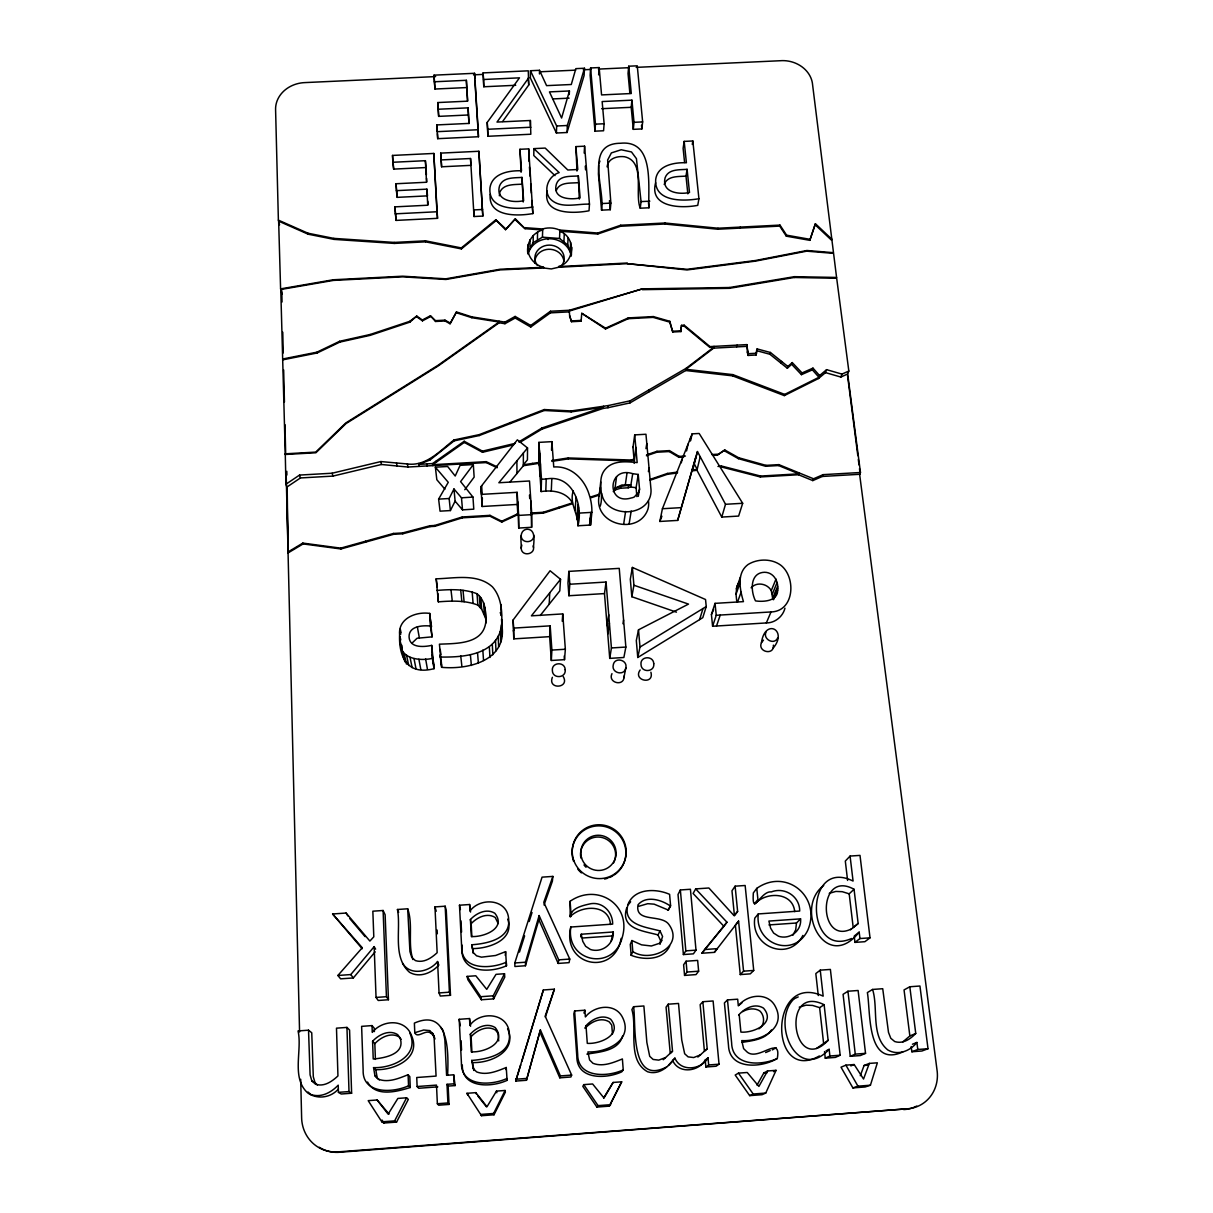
<?xml version="1.0" encoding="UTF-8"?>
<svg xmlns="http://www.w3.org/2000/svg" width="1213" height="1213" viewBox="0 0 1213 1213"><rect width="100%" height="100%" fill="white"/><g stroke="black" fill="none" stroke-linecap="round" stroke-linejoin="round"><path stroke-width="1.5" d="M523.228 201.995L521.969 177.401C514.085 178.023 503.198 176.946 499.574 185.832C495.147 200.767 513.281 203.041 523.637 200.721L521.969 177.401M509.885 482.092L523.349 465.731L523.379 453.01M777.654 589.958C778.791 581.588 773.697 572.202 764.417 572.278C749.71 572.809 750.559 591.186 755.502 600.89C763.417 602.118 778.079 601.193 777.654 589.958L773.56 599.707M527.776 253.229C526.351 243.04 532.462 232.684 542.59 229.985L525.062 228.696L515.358 218.825L505.503 229.682L495.799 219.811L461.334 247.922L425.46 240.841L394.195 242.418L333.833 238.385L307.981 233.214L278.384 220.144L275.594 109.943A29.809 25.685 -5.5 0 1 305.054 82.59L435.634 76.586M502.622 121.512L528.747 84.986L528.277 70.824L483.108 72.901L483.79 86.76L515.722 85.289M521.105 172.246L519.952 149.29L528.686 148.881L529.035 161.374M528.186 244.556L528.14 251.698L533.159 242.676L542.438 237.202L559.542 238.461L567.729 244.965L571.414 254.548M480.97 486.656L481.425 494.373L517.132 492.326L517.208 504.456L482.107 506.488L480.97 486.656L517.36 439.834L527.534 447.976L527.428 459.848L523.349 464.806L539.179 462.396L538.875 442.381L551.885 441.653L553.75 466.99C571.035 465.625 584.56 479.135 589.184 494.692A58.467 54.828 1.3 0 1 591.883 512.356L590.579 525.032L577.934 525.775C578.328 513.508 568.942 503.137 573.324 490.734M530.445 70.733L530.384 78.026L556.418 133.021L567.032 132.505L584.09 75.555L584.499 68.246L575.841 68.641L571.293 84.501L546.578 85.638L539.512 70.309L530.445 70.733L556.661 126L556.418 133.021M530.339 125.788L530.384 120.496L497.012 122.073L528.792 77.723M529.975 246.876L530.051 239.719M530.384 120.496L530.824 134.234L487.884 136.281L487.217 122.422L519.467 77.844L483.532 79.497L483.108 72.901M833.134 253.335L806.706 251.167L755.305 261.159L687.013 269.953L627.212 263.676L558.632 267.239L551.293 268.937L543.591 267.967L500.12 269.893L445.899 279.475L402.792 276.852L333.423 280.415L280.764 289.513L285.282 454.481L315.896 452.767L346.008 423.595L438.09 366.023L499.134 322.779L504.957 323.704L515.176 318.033L530.718 327.04L530.733 325.463L550.444 311.256L569.382 310.255L642.45 288.846L729.574 287.511L794.439 276.67L836.576 277.443L812.604 84.865A28.445 24.412 10.5 0 0 780.05 60.741L636.219 67.367M490.204 194.368C487.884 217.233 517.966 216.232 532.856 213.579L528.686 148.881M547.124 191.123C542.317 214.898 574.356 213.655 589.018 210.774L589.473 204.163L584.59 146.182L575.887 146.606L577.782 169.517L567.805 170.002L545.198 148.077L533.872 148.623L533.796 155.537L554.963 175.612M533.159 242.676L533.235 235.489M517.769 501.773L518.724 528.049L531.628 527.291L530.885 501.014M531.628 527.291L531.81 514.646L529.505 480.985L498.861 482.744L527.534 447.976M532.477 464.336L532.492 463.411M539.451 73.963L539.512 70.309M773.378 645.134C774.44 655.869 757.17 652.003 761.461 642.632C765.039 617.538 788.602 630.351 772.893 648.409M537.435 239.355L537.556 232.153M525.441 965.745L525.502 962.212L539.118 915.572L558.723 959.862L558.162 963.425L569.064 962.652L569.776 959.074L543.788 902.336L552.87 876.408L542.059 877.151L514.797 962.97L514.903 966.503L525.441 965.745L538.86 919.772L539.118 915.572M533.477 547.457C533.735 541.68 536.298 529.308 527.018 529.171C518.057 530.399 521.802 542.423 521.181 548.185C521.514 557.313 536.343 554.447 533.159 545.865M542.438 237.202L542.727 228.923A22.077 19.696 2.7 0 1 559.527 230.03L597.797 233.032L620.692 225.239L664.921 223.01L717.99 228.226L779.974 225.087L786.6 235.17L810.132 239.34L815.394 223.708L831.891 239.249M538.754 456.543L539.042 444.64M543.591 267.967L543.606 267.3C535.373 265.389 528.595 258.187 527.807 249.681M539.224 464.427L539.467 450.569M539.33 465.731L539.633 453.025M539.724 471.402L540.043 458.787M540.073 476.33L540.407 463.791M520.286 442.154L541.938 429.144L541.968 427.992L603.331 407.219L571.126 411.889L544.243 410.494L479.271 435.543L454.071 440.88L430.009 459.985L418.97 464.352L432.541 463.578L464.2 441.274L482.44 451.145L515.358 443.306M548.033 239.568L548.049 238.764M648.47 500.893A23.002 21.516 8.3 0 1 647.909 509.248C638.569 536.161 592.611 524.835 599.237 495.086L590.807 497.815L590.898 496.921L599.328 494.207L600.45 487.656M530.718 513.008L543.333 512.28L572.43 502.879C566.365 491.765 552.567 489.779 541.15 491.568L541.498 479.256L538.875 442.381M544.243 410.494L544.258 409.554L571.187 410.949L608.183 405.582L630.229 400.79L686.133 368.312L713.835 347.161L709.802 347.373L684.026 325.994L681.357 326.13L681.509 325.342L684.177 325.19L709.984 346.6L746.859 344.613L748.103 355.439L756.078 355L757.109 348.919L770.407 352.483L787.889 366.493L787.328 368.236L769.891 354.257L756.624 350.678L757.109 348.919M530.703 513.872L543.303 513.144L543.333 512.28M530.718 327.04L550.399 312.863L550.444 311.256M545.789 491.326L546.214 478.999C572.263 473.965 583.498 505.033 577.934 525.775M559.542 238.461L559.86 230.243M558.632 267.239L558.662 266.587C575.159 261.963 575.826 237.096 559.83 231.243L597.721 234.033L620.586 226.255L664.769 224.026L717.793 229.227L779.716 226.103L786.327 236.171L809.829 240.341L815.394 223.708M551.536 450.175L551.885 441.653M551.278 491.204L551.809 478.877M567.032 132.505L567.335 125.485L584.499 68.246M611.974 673.64C607.379 683.162 624.847 686.998 623.952 676.157M625.847 667.772C627.758 659.675 614.415 656.597 613.217 665.118C611.291 673.23 624.68 676.323 625.847 667.772L623.876 677.855M526.442 1080.283L540.391 1029.913L560.391 1075.931L559.799 1077.826L570.898 1076.992L571.657 1075.097L545.153 1016.16L554.386 989.186L543.379 989.975L515.692 1081.086L526.442 1080.283L540.391 1029.913M569.261 94.569L569.428 90.96L549.459 91.9L561.604 118.025L569.428 90.96M563.954 241.114L564.272 233.912M549.201 604.226L549.732 592.869M567.729 244.965L568.078 237.793M549.641 636.658L550.186 625.847L513.645 628.091L513.781 638.872L549.641 636.658L551.324 660.479L564.515 659.66L565.349 649.243L562.756 613.914L531.415 615.84L560.542 579.298L550.08 570.762L513.114 619.995L513.781 638.872M570.277 249.544L570.641 242.403M575.887 146.606L576.979 171.033M571.262 256.11L571.793 247.437M569.382 310.255L569.291 311.877L550.399 312.863M558.799 508.141L558.844 507.261M571.49 321.718L569.731 316.017L571.49 321.718L581.103 321.202L581.755 313.303L605.56 328.177L628.228 317.912L653.291 316.578L669.834 321.309L672.76 332.013L680.993 331.574L680.872 328.086L680.993 331.574M551.324 660.479L551.9 650.077L550.186 625.847M579.283 199.084L578.313 175.93C570.747 176.643 559.754 174.99 556.449 183.936C551.93 198.856 570.216 200.115 580.117 197.916L578.313 175.93M533.72 535.145C534.599 543.303 521.347 544.015 521.181 535.888M584.181 153.096L584.59 146.182M628.713 66.215L631.291 93.522L601.572 94.917L599.146 67.564L590.595 67.958L590.14 75.267L594.976 131.171L603.574 130.761L604.119 123.741L602.148 101.558L631.928 100.163L634.02 122.316L633.277 129.351L641.859 128.942L642.647 121.907L637.265 65.82L628.713 66.215L628.031 73.523L629.896 93.446M521.181 548.185L521.802 545.016M560.542 579.298L559.799 590.883L540.21 615.522M551.87 461.365L568.245 458.878L568.306 457.953L631.291 460.03L634.005 459.105L632.928 446.9M571.126 411.889L571.187 410.949M485.867 621.435C483.714 644.376 456.71 643.406 439.424 644.179L441.623 667.332C469.734 669.894 508.277 659.811 501.666 624.073C502.334 611.17 501.348 597.039 492.448 586.865C477.3 573.158 454.648 578.374 436.18 578.813L438.348 601.845C451.509 600.814 465.352 600.238 477.861 605.105L481.637 609.184L485.716 618.569M502.03 634.915L501.924 620.389M581.103 321.202L581.148 320.399L571.535 320.914M581.755 313.303L605.484 328.981L628.122 318.716L653.17 317.381L669.697 322.112L672.76 332.013M594.976 131.171L595.462 124.151L590.595 67.958M598.646 74.872L599.146 67.564M562.241 621.253L562.756 613.914M604.483 593.582L609.73 658.386L623.876 657.491L625.863 647.06L619.236 568.366L568.852 571.384L567.972 583.104L568.912 595.735L604.483 593.582L606.06 582.043L569.822 584.241L568.912 595.735M575.068 510.218L576.084 497.3M597.721 234.033L597.797 233.032M640.252 208.211L641.055 201.601L636.431 158.66L631.473 151.943L621.177 149.76L611.367 152.914L607.652 160.04L610.867 203.102L610.275 209.713L601.542 210.152C605.393 190.092 583.665 143.377 620.586 143.255C655.217 139.707 647.666 187.439 648.97 207.787L640.252 208.211C634.323 193.731 645.998 161.617 624.543 156.75C617.356 155.825 608.001 158.403 607.091 166.863M576.857 517.36L577.888 504.563M612.489 1034.037L611.731 1025.121L609.29 1021.907C601.026 1016.737 590.852 1021.831 585.045 1028.366L586.015 1025.743C591.914 1019.102 602.239 1013.932 610.624 1019.193C623.27 1034.446 600.071 1044.332 587.289 1043.347L586.015 1025.743M577.267 519.103L578.252 505.988M577.388 520.043L578.434 507.277M577.797 523.425L578.859 510.718M432.071 636.855L429.736 613.414C416.135 611.382 398.137 618.387 399.593 634.611C398.652 658.098 408.22 675.489 434.027 668.681L431.707 645.392C423.974 647.014 409.736 648.349 409.069 637.037C408.675 625.969 422.473 625.286 430.357 626.014L432.071 636.855L417.075 638.25L412.102 643.042M605.484 328.981L605.56 328.177M552.87 876.408L552.4 881.154L544.046 905.019M498.71 1040.921L497.997 1033.4L495.601 1030.155C487.262 1024.924 477.043 1030.171 471.114 1036.66L471.933 1052.338M633.277 129.351L631.2 107.305L631.928 100.163M589.548 525.093L590.837 512.417M620.586 226.255L620.692 225.239M541.938 429.144L603.21 408.402L603.437 406.279M543.379 989.975L521.833 1061.345M603.21 408.402L607.956 407.704L608.183 405.582M800.565 918.863C801.899 930.841 789.784 939.969 778.519 936.239L773.621 933.055L770.619 928.157L768.906 921.076L800.565 918.863L796.471 923.002L795.713 929.78L792.908 935.268M599.222 495.874L600.693 481.94M627.212 263.676L687.119 269.301L755.472 260.507L806.903 250.5L833.346 252.668M499.347 195.793L499.711 192.533C503.319 183.709 514.115 184.785 521.954 184.149M600.208 506.17C604.362 494.085 595.962 479.196 605.681 468.855C613.52 460.076 626.681 461.607 637.174 462.593L634.702 434.891L645.953 434.254L650.835 487.838A23.426 21.864 8.2 0 1 650.274 496.329C643.785 518.254 604.999 516.541 601.678 493.191M628.122 318.716L628.228 317.912M626.681 908.021C619.828 929.219 644.179 930.993 657.992 934.92L660.509 940.424L659.963 944.214L662.586 936.512L660.039 930.932C646.029 926.959 621.314 925.155 628.258 903.67C635.066 888.113 656.203 888.386 669.591 894.345L670.592 905.777L668.393 910.099L654.125 904.155L647.712 903.685L638.781 906.293M756.078 355L756.624 350.678M598.706 165.302L598.418 174.035L601.542 210.152M613.247 491.599L614.794 490.067L616.538 476.83M569.685 316.82L569.337 311.059L642.45 288.846M607.956 407.704L629.941 402.928L630.229 400.79M614.794 490.067L620.48 488.233L620.738 486.337L630.851 485.079L621.935 484.973L615.036 488.187L620.738 486.337M611.185 941.076L613.278 931.978L581.27 934.222L580.678 936.845M613.278 931.978C614.142 944.093 601.906 953.206 590.488 949.506L585.636 946.292L582.771 941.349L581.27 934.222M625.286 485.018L626.939 473.631M664.769 224.026L664.921 223.01M621.147 938.362C614.475 977.147 561.452 966.003 570.792 927.035L612.671 924.109C612.762 912.449 603.21 901.926 591.095 903.655C583.696 905.292 570.959 907.749 570.171 916.664C581.588 904.974 608.941 903.837 610.503 924.518M632.974 447.521L634.702 434.891M568.245 458.878L631.154 460.94L631.291 460.03M607.076 625.696L608.729 614.718M653.17 317.381L653.291 316.578M620.48 488.233L628.213 487.793L628.486 485.897M623.664 524.152L625.59 511.477M634.156 463.381L635.809 447.248M607.758 634.05L609.411 623.194M628.213 487.793L630.563 486.974L632.731 473.692L638.235 474.45L639.524 488.93L638.281 496.375M655.611 182.738C648.849 207.954 681.888 208.469 697.748 205.346L698.931 198.72L692.835 140.981L684.177 141.39L683.116 148.32L684.587 162.497M554.386 989.186L545.395 1017.146M648.743 391.996L649.091 389.843M629.153 523.728L631.185 511.037M687.832 193.837L685.997 176.097L687.089 169.32C679.356 169.972 668.515 168.804 665.133 177.705C661.282 192.564 679.128 194.762 689.5 192.503L687.089 169.32M636.886 496.617L636.097 487.717L638.235 474.45M692.274 144.438L692.835 140.981M570.792 927.035C565.546 962.425 613.672 971.37 622.178 937.649C632.109 904.746 597.099 882.488 570.11 901.274L570.171 916.664M609.73 658.386L611.428 647.954L606.06 582.043M645.953 448.643L646.802 443.533M669.697 322.112L669.834 321.309M570.762 916.634L571.505 912.388M648.409 471.614L649.031 468.051M632.382 567.441L633.929 585.242L688.499 604.104L638.508 629.82L636.309 640.54L637.765 657.491L702.782 617.66L706.239 606.561L705.541 599.51L632.382 567.441L630.32 579.223L631.821 596.72L676.445 612.156M622.951 623.74L623.588 620.101M646.408 455.77L656.809 452.252L656.976 451.327L669.409 450.614L679.144 456.391L685.436 456.043M631.821 596.72L633.929 585.242M500.696 642.162L500.302 631.427L501.666 624.073M684.026 325.994L684.177 325.19M683.662 457.058L678.946 457.316L669.227 451.539L669.409 450.614M629.941 402.928L685.694 370.526L686.133 368.312M650.123 480.242L667.195 474.359L667.377 473.449L677.642 472.039M717.793 229.227L717.99 228.226M695.731 457.331L677.673 520.407L659.827 521.454L662.419 508.732L692.138 433.86L699.173 433.466L742.674 503.289L738.626 516.071L721.765 517.072L696.959 470.25L700.204 456.725M678.946 457.316L679.144 456.391M637.765 657.491L639.994 647.06L638.508 629.82M681.297 462.805L682.085 459.211M686.558 450.948L688.059 444.155M709.802 347.373L709.984 346.6M689.939 440.895L690.697 437.484M690.606 440.728L692.138 433.86M740.036 228.105L740.248 227.104M685.694 370.526L732.576 375.848L784.295 395.605L818.517 378.501L819.579 375.575L812.983 368.115L812.376 369.844L818.957 377.288L784.69 394.407L732.895 374.635L685.936 369.298L713.608 348.146L714.002 346.372M642.344 289.664L729.377 288.33L729.574 287.511M680.736 328.875L681.509 325.342M677.673 520.407L697.46 451.554L725.51 504.29L721.765 517.072M694.473 464.261L697.172 469.34L692.775 469.947L697.46 451.554M736.625 346.918L737.064 345.129M732.576 375.848L732.895 374.635M713.441 455.36L717.217 455.148L724.798 449.978L738.672 457.741L765.979 465.367L778.867 464.64L813.544 478.786L823.096 474.647L860.472 472.494L847.66 373.998L848.827 371.042L836.576 277.443M748.103 355.439L746.859 344.613M779.716 226.103L779.974 225.087M747.102 352.74L747.572 350.982M717.217 455.148L724.798 449.978M724.555 450.902L738.399 458.666L765.676 466.277L778.549 465.549L798.882 473.843L760.627 476.057L721.401 466.004L721.144 466.914L760.324 476.952L798.533 474.753L812.816 480.591L822.338 476.451L860.214 474.268L859.486 468.688M786.327 236.171L786.6 235.17M574.628 1010.96L573.825 1013.81L576.827 1056.508C576.751 1080.01 606.166 1079.1 621.693 1071.867L623.239 1069.896L622.39 1058.949C613.278 1062.618 602.816 1067.167 592.96 1063.301L589.594 1059.95L587.896 1051.898C606.318 1052.854 633.611 1040.223 622.709 1017.768C615.582 1002.666 594.537 1005.304 585.379 1016.934L584.893 1010.217L574.628 1010.96L577.676 1054.309C577.615 1078.16 607.47 1077.22 623.239 1069.896M766.055 631.973C762.492 639.145 774.425 645.619 777.715 637.841M738.399 458.666L738.672 457.741M769.891 354.257L770.407 352.483M729.377 288.33L794.197 277.489L794.439 276.67M809.829 240.341L810.132 239.34M699.598 619.616L702.994 608.547M622.542 1036.099C618.448 1051.11 599.419 1051.974 586.895 1054.127M781.005 363.172L781.551 361.413M869.327 1063.407L863.535 1079.024L854.164 1064.544L845.901 1065.15L841.018 1067.197L852.875 1087.894L865.157 1086.969L870.418 1085.226L877.363 1062.815L869.327 1063.407L864.096 1065.469L860.29 1075.734M515.692 1081.086L520.711 1064.923M519.467 952.099L524.607 935.89M529.186 921.486L532.037 912.494M552.385 677.309C547.336 689.863 570.049 688.438 563.272 676.627M791.68 364.309L792.241 362.566L802.036 372.937L801.444 374.665L791.68 364.309L787.328 368.236M712.592 626.257L711.425 614.521L715.033 603.361L743.448 601.633C739.975 589.836 736.321 573.158 748.042 564.53C757.564 558.602 771.423 558.42 780.641 565.106C796.35 577.039 794.56 611.367 771.013 611.943L716.246 615.294L712.592 626.257L766.343 622.936C775.001 622.997 782.885 616.538 784.963 608.198M713.608 609.699L711.425 614.521M784.295 395.605L784.69 394.407M760.324 476.952L760.627 476.057M765.676 466.277L765.979 465.367M583.953 1013.067L584.893 1010.217M716.519 626.014L720.234 615.052M778.549 465.549L778.867 464.64M736.291 588.836L740.355 577.252M736.791 601.709L736.018 594.264L740.082 582.771M737.58 601.936L741.082 592.232M818.517 378.501L825.507 372.618L826.599 369.662L841.974 374.104L848.827 371.042M798.533 474.753L799.231 472.949M598.919 163.71L599.95 161.026M825.507 372.618L840.836 377.046L841.974 374.104M659.827 521.454L661.904 516.222M812.816 480.591L813.544 478.786M777.654 588.078L772.878 599.48L771.271 590.61L776.002 579.071M772.347 593.991L777.108 582.498M822.338 476.451L823.096 474.647M772.787 597.933L777.563 586.501M766.343 622.936L771.013 611.943M669.728 945.867C663.496 960.302 643.815 960.408 631.154 955.298L630.275 944.396L631.912 940.545L641.556 944.851L651.366 945.988L659.69 943.244L662.055 940.363M440.076 657.037C461.334 657.385 492.099 655.642 500.302 631.427M631.154 955.298L632.807 951.614L631.912 940.545M767.556 1070.973L758.898 1086.439L747.238 1072.489L738.474 1073.126L735.199 1075.052L749.679 1095.627L762.037 1094.702L765.737 1093.065L776.077 1070.336L767.556 1070.973L763.841 1072.929L757.018 1085.119M860.472 472.494L859.623 474.298L936.982 1069.745A36.041 33.615 61.9 0 1 906.839 1108.834L340.095 1152.229A36.587 34.601 -66.5 0 1 319.246 1147.271M613.111 1082.451L603.983 1098.008L592.611 1083.967L583.771 1084.634L582.831 1086.378L596.887 1107.075L609.335 1106.135L621.708 1081.814L613.111 1082.451L603.634 1098.038M609.335 1106.135L621.708 1081.814M466.944 1093.307L481.485 1115.717L494.025 1114.777L493.615 1113.458L505.108 1090.472L496.466 1091.109L486.989 1106.756L475.83 1092.64L466.944 1093.307L467.763 1094.945M494.025 1114.777L505.366 1092.14L505.108 1090.472M435.361 467.187L448.264 482.319L438.621 499.119L440.046 511.158L450.387 510.567L449.144 498.513L453.965 488.975L461.486 497.8L462.517 509.854L473.783 509.157L472.964 497.087L460.606 481.606L473.328 464.564L460.106 465.322L455.209 476.027L447.627 466.489L435.361 467.187L436.832 479.711L444.913 489.188M450.387 510.567L455.118 501.166L453.965 488.975M667.863 910.144L670.592 905.777M493.646 998.875L493.236 995.812L504.517 973.736L496.026 974.342L486.747 989.353L475.814 975.783L467.081 976.404L467.9 979.74L481.349 999.755L493.646 998.875L504.76 977.117L504.517 973.736M680.357 889.963L678.022 894.512L683.389 954.555L693.411 953.843L696.004 950.143L690.424 889.265L680.357 889.963L685.83 950.856L683.389 954.555M657.992 934.92L660.039 930.932M381.837 1121.828L394.65 1120.873L406.582 1097.795L408.326 1099.357L396.575 1122.086L383.975 1123.026L381.837 1121.828L368.191 1100.646L377.137 1099.979L389.055 1114.065M740.264 974.585L743.554 971.173L738.581 921.122L735.381 925.231L740.264 974.585L750.286 973.857L753.728 970.445L745.146 885.49L735.108 886.187L737.625 911.433L734.032 915.618L708.877 887.992L695.671 888.902L693.108 893.465L723.918 926.307L701.933 953.236L714.396 952.357L717.292 948.642L704.647 949.536L701.933 953.236M802.87 935.42C789.314 962.243 750.392 947.004 754.789 918.135L758.277 913.935L799.701 911.039C799.807 896.362 784.675 886.673 771.256 891.934C760.672 890.494 751.772 917.953 753.334 892.935L756.776 888.371C786.373 867.477 821.823 897.15 807.797 930.204C794.106 958.679 754.516 944.548 758.277 913.935M665.452 1057.584L658.75 1060.132L653.14 1059.449L649.713 1056.311L646.863 1042.467L643.876 1005.971L633.58 1006.714L631.897 1009.61C637.598 1028.472 626.56 1060.253 647.666 1071.792C659.084 1075.37 668.712 1066.682 674.898 1058.13C680.796 1072.186 701.084 1069.987 708.028 1057.872L708.68 1064.953L705.86 1067L705.223 1060.026L708.028 1057.872M282.765 358.987L316.927 352.179L339.61 341.293L370.101 334.5L409.782 321.309L416.772 316.062L422.351 319.989L430.388 315.774L435.558 321.475L445.05 320.975L450.068 323.765L456.467 311.953L471.751 316.851L504.926 322.112L515.161 316.426L530.733 325.463M450.068 323.765L456.467 311.953M761.461 642.632L763.477 640.146M664.193 184.437C667.529 175.597 678.31 176.734 685.997 176.097M556.221 190.653C559.496 181.768 570.413 183.39 577.934 182.678M640.176 669.955C632.337 680.675 654.611 685.345 650.896 672.214M735.108 886.187L731.985 890.782L734.441 915.679L737.625 911.433M686.058 961.227L683.616 964.775L684.557 975.419L696.004 974.6L698.643 971.204L697.642 960.408L686.058 961.227L687.028 972.038L684.557 975.419M740.279 579.784L736.807 586.531L736.018 594.264M771.423 1029.958C765.236 1039.617 752.363 1040.633 742.113 1042.392M723.918 926.307L726.951 922.198L695.671 888.902M464.761 489.703L474.147 477.118L473.328 464.564M668.257 1004.197L666.058 1007.139L670.243 1053.43L672.518 1051.186L668.257 1004.197L678.522 1003.454L681.721 1039.92L684.663 1053.733L688.105 1056.872L693.7 1057.554L700.553 1054.855M513.266 630.912L513.978 629.956M482.349 497.982L482.107 506.488M714.396 952.357L738.581 921.122M754.456 903.852L757.913 899.44L756.776 888.371M793.727 999.148C770.71 1022.074 797.032 1083.527 829.146 1049.336L829.889 1055.992L825.249 1058.161L824.522 1051.595M596.887 1107.075L598.054 1105.634L610.7 1104.679M628.289 904.701L630.639 901.82M704.647 949.536L726.951 922.198M668.424 1065.317L674.898 1058.13M337.881 975.479L350.784 974.57L374.165 946.64L376.045 997.435L378.213 1000.482L388.448 999.739L385.127 914.769L383.096 910.493L372.846 911.19L373.801 936.815L369.889 941.061L346.084 913.04L332.605 913.98L362.278 947.747L337.881 975.479L340.626 978.846L353.332 977.951L375.135 951.856M702.858 1001.711L700.159 1004.667L704.404 1051.08L707.194 1048.805L702.858 1001.711L713.108 1000.968L719.036 1064.195L716.064 1066.242L705.86 1067M854.968 942.395L859.956 938.544L859.183 932.145L854.21 936.087L854.968 942.395L864.884 941.697L870.024 937.831L860.002 855.392L850.07 856.075L845.309 861.078L847.599 880.441M505.503 229.682L515.358 218.825M727.497 999.921L724.419 1002.924L728.482 1045.363C729.362 1070.275 761.749 1067.925 777.29 1058.494C781.642 1033.885 758.337 1061.769 747.041 1051.944L743.614 1048.623L741.734 1040.602C760.051 1041.724 786.903 1028.73 775.441 1006.699C768.208 991.9 747.344 994.084 738.323 1005.85L737.671 999.194L727.497 999.921L731.636 1042.998C732.136 1066.545 761.491 1065.863 777.29 1058.494M285.07 453.829L315.714 452.1L345.857 422.912L438.014 365.295L499.104 322.021L471.796 317.7L456.528 312.802M705.223 1060.026C698.385 1071.958 678.401 1074.127 672.578 1060.268M854.058 889.281L858.152 923.533L853.209 927.596L849.191 893.829L854.058 889.281C817.198 868.902 817.941 945.336 851.177 929.052M758.929 1028.851C765.069 1025.015 764.827 1015.66 759.854 1010.975C754.638 1007.669 747.784 1008.594 742.674 1011.642M697.854 1057.054L707.194 1048.805M663.268 1059.737L672.518 1051.186M787.889 366.493L792.241 362.566M911.842 1051.747L917.786 1049.488L916.892 1042.452C910.159 1051.125 897.863 1055.841 887.825 1049.973C870.479 1035.826 878.53 1008.412 872.587 989.444L882.73 988.716L888.492 1032.369L890.782 1038.267L894.709 1041.542C902.912 1044.241 910.341 1039.132 915.754 1033.461L909.811 986.76L919.939 986.017L928.021 1048.729L921.925 1051.004L911.842 1051.747L911.19 1046.546M738.626 1015.099C744.509 1008.261 754.88 1002.757 763.462 1008.094C776.441 1022.999 753.698 1033.233 740.9 1032.096L739.187 1014.614M819.366 1055.962C768.557 1084.68 768.481 970.84 823.172 996.161L820.246 970.157L830.389 969.43L840.169 1055.219L835.393 1057.402L825.249 1058.161M902.745 1041.967L909.856 1035.963L915.754 1033.461M819.579 375.575L826.599 369.662M755.032 903.806C766.116 891.419 792.832 891.889 794.712 911.645M751.105 587.805C756.654 581.527 767.344 583.574 771.271 590.61M859.183 932.145C825.871 973.857 793.059 908.507 823.703 885.475M470.341 1034.143C476.36 1027.563 486.747 1022.256 495.207 1027.563C507.595 1043.074 484.048 1052.717 471.281 1051.823L470.341 1034.143L471.114 1036.66M282.007 294.198L280.597 288.876L278.641 221.16L308.193 234.215L334.03 239.386L394.331 243.419L425.566 241.842L461.395 248.908L495.829 220.827M400.047 1037.934C405.794 1054.142 384.627 1058.085 373.225 1058.994L372.588 1041.254C378.714 1034.704 389.13 1029.276 397.667 1034.628L401.094 1039.298M375.408 1059.389L374.832 1043.665C380.852 1037.206 391.132 1031.854 399.517 1037.13M471.872 936.709L471.175 923.669C477.058 917.377 487.035 912.434 495.192 917.453L498.209 923.563M338.427 1088.986C330.8 1097.841 317.184 1099.721 307.647 1092.883C290.953 1077.675 302.492 1050.246 298.049 1030.944L308.527 1030.186L311.741 1032.748L313.303 1076.765L315.031 1082.724L317.457 1084.922M816.485 1048.441L828.13 1040.36L824.127 1004.713C780.02 982.955 792.68 1077.614 828.13 1040.36M470.417 919.515C476.391 913.146 486.534 908.112 494.798 913.222C506.958 928.354 483.608 937.406 471.341 936.512L470.417 919.515L471.175 923.669M412.936 959.574C407.492 943.259 413.39 924.897 407.689 908.795L397.455 909.492C401.245 929.476 392.148 956.921 409.539 972.31C419.562 978.148 431.646 973.099 438.803 965.078L437.559 961.515C429.523 972.022 410.146 976.222 402.549 963.213M517.83 514.63L501.773 522.09L490.022 516.222L462.365 517.83L434.77 526.336L430.084 526.609L402.761 533.781L393.588 534.311L340.944 548.973L303.114 543.924L288.057 552.931L287.178 487.96L285.934 484.214L299.55 475.071L332.135 473.222L380.867 461.562L407.432 463.973C426.415 466.52 440.228 450.478 453.996 439.97L479.226 434.633L544.258 409.554M739.384 1004.91L741.871 1002.939M850.449 929.78L858.152 923.533M820.246 970.157L815.818 973.569L818.275 995.539M283.008 359.791L317.124 352.998L339.792 342.111L370.253 335.334L409.888 322.142L416.772 316.062M464.2 441.274L464.291 442.427L432.677 464.7L486.216 461.653L497.163 466.853M497.194 467.763L486.246 462.578L407.902 467.035L381.428 464.488L332.893 476.103L300.43 477.952L286.875 487.065L288.057 552.931M799.246 1007.154L806.039 1005.168L812.558 1005.425L819.624 1007.639L824.127 1004.713M847.932 991.233L843.08 994.342L850.252 1056.311L860.366 1055.553L865.536 1053.354L858.107 990.49L847.932 991.233L855.271 1054.112L850.252 1056.311M639.994 647.06L706.239 606.561M872.587 989.444L867.371 992.583C870.722 1011.081 866.249 1068.517 902.881 1051.898M518.724 441.941L541.968 427.992M772.332 1049.927L776.168 1047.623M287.754 552.112L302.841 543.09L340.717 548.14L393.421 533.462L402.61 532.932L429.963 525.745L434.663 525.472L462.289 516.965L489.991 515.358L501.757 521.226L517.83 513.766L517.208 504.456M909.811 986.76L904.049 989.929L909.856 1035.963M666.453 1067.046C629.759 1086.06 636.249 1024.075 633.58 1006.714M416.878 316.911L422.458 320.839L430.479 316.623M773.515 1071.655L776.077 1070.336M826.068 1050.852L829.146 1049.336M749.679 1095.627L753.197 1094.005L765.737 1093.065M851.541 938.498C805.22 959.422 803.688 856.636 853.073 881.063L850.07 856.075M793.651 998.981L798.215 996.934M840.836 377.046L847.66 373.998M802.036 372.937L812.983 368.115M801.444 374.665L812.376 369.844M765.63 1052.55L770.21 1050.61M850.829 1065.909L854.164 1064.544M912.449 1044.226L916.892 1042.452M650.274 479.332L667.377 473.449M852.875 1087.894L857.955 1086.166L870.418 1085.226M646.559 454.845L656.976 451.327M631.154 460.94L633.868 460.03M543.303 513.144L572.369 503.759M507.095 1080.358L506.882 1078.509C491.159 1085.802 460.895 1086.924 461.41 1062.846L459.196 1019.299L469.522 1018.556L469.886 1025.288C480.757 1010.368 508.778 1012.87 509.354 1034.113C511.34 1054.355 486.959 1059.328 471.721 1060.42L473.267 1068.517L476.588 1071.883C486.519 1075.764 497.057 1071.155 506.246 1067.501L507.095 1080.358C491.614 1087.561 461.804 1088.652 462.305 1064.938M367.539 1082.041C375.772 1097.371 396.954 1091.655 410.267 1087.515L408.554 1085.771C392.86 1093.065 362.247 1094.323 363.142 1070.063L361.626 1026.35L372.027 1025.591L374.271 1028.23L374.392 1031.566M506.473 965.775L506.261 962.227C490.947 969.066 461.365 970.521 461.653 947.095L459.484 905.216L469.613 904.519L469.962 910.993C480.682 896.741 507.913 898.954 508.687 919.545C510.506 939.287 486.504 943.684 471.781 944.775L473.297 952.569L476.542 955.814L481.44 957.163L495.601 955.495L505.624 951.659L506.473 965.775C488.051 974.054 458.317 972.25 462.244 945.23M829.237 893.329L835.878 891.434L842.262 891.691L849.191 893.829M464.291 442.427L482.501 452.282L513.539 444.883M280.597 288.876L333.287 279.763L402.701 276.2L445.853 278.823L500.105 269.241L543.606 267.3M410.267 1087.515L409.812 1076.644L408.084 1074.733C398.819 1078.372 388.221 1083.042 378.229 1079.13L374.953 1075.764L373.543 1067.622C392.148 1068.38 419.956 1056.22 409.918 1033.203M373.543 1067.622L375.772 1069.639C394.104 1070.382 421.487 1058.403 411.586 1035.72C405.354 1018.298 382.444 1019.708 372.27 1032.369L372.027 1025.591M471.721 1060.42L472.479 1062.543C490.719 1063.376 517.875 1051.186 507.595 1028.76M473.313 953.403L472.509 948.581C488.505 948.687 515.07 940.166 507.716 919.151M551.9 460.455L568.306 457.953M523.349 465.731L539.148 463.321L541.15 491.568M717.96 466.474L721.401 466.004M667.195 474.359L677.445 472.949M692.547 470.856L696.959 470.25M448.143 1086.09L455.133 1085.574L454.117 1083.8L447.006 1084.316L448.143 1086.09L449.022 1104.437L438.636 1105.21L437.362 1103.739L436.498 1085.104L417.12 1086.53L416.741 1077.508L436.074 1076.083L434.148 1038.146L432.647 1033.355L429.447 1030.58L423.701 1030.004L414.801 1032.703L414.376 1023.105C449.644 1007.548 448.552 1053.794 447.612 1075.37M493.615 1113.458L480.879 1114.413L481.485 1115.717M300.703 1079.282L301.612 1117.158A36.89 34.889 -66.4 0 0 338.579 1151.834L906.839 1108.834M505.866 1069.563L506.246 1067.501M455.133 1085.574L453.662 1074.794L446.581 1075.309L444.868 1039.829L443.215 1030.61M311.074 1094.611C321.4 1097.901 331.21 1092.473 338.215 1085.165L338.427 1092.352L349.01 1091.579L351.618 1093.231L349.571 1030.019L346.948 1027.411L336.486 1028.169L337.942 1075.961C331.922 1081.526 324.174 1087.03 315.547 1084.255L311.847 1080.904L310.088 1074.854L308.527 1030.186M515.601 1079.252L526.518 1078.433M560.391 1075.931L571.657 1075.097M708.68 1064.953L719.036 1064.195M829.889 1055.992L840.169 1055.219M855.271 1054.112L865.536 1053.354M917.786 1049.488L928.021 1048.729M351.618 1093.231L341.217 1094.005L338.427 1092.352M437.787 1086.863L418.712 1088.273L417.12 1086.53M406.582 1097.795L397.879 1098.432L388.115 1114.14L377.137 1099.979M763.841 1072.929L767.192 1072.671M864.096 1065.469L867.265 1065.241M437.362 1103.739L447.915 1102.951L449.022 1104.437M687.028 972.038L698.643 971.204M376.045 997.435L386.431 996.692L388.448 999.739M439.061 992.931L449.416 992.189L450.493 995.312L440.289 996.04L439.061 992.931L437.559 961.515M743.554 971.173L753.728 970.445M467.081 976.404L480.757 996.707L493.236 995.812M582.24 938.028L611.913 935.951M768.936 924.928L796.471 923.002M505.275 955.389L505.624 951.659M514.797 962.97L525.502 962.212M558.723 959.862L569.776 959.074M685.83 950.856L696.004 950.143M859.956 938.544L870.024 937.831M407.689 908.795L409.933 951.583L411.753 957.375L415.422 960.605C423.746 963.258 431.312 958.103 437.15 952.705L434.967 906.915L445.171 906.202L446.278 910.538L450.493 995.312M461.486 497.8L472.964 497.087M551.9 650.077L565.349 649.243M400.533 643.982C401.124 659.508 420.82 660.994 432.344 658.401L434.027 668.681M611.428 647.954L625.863 647.06M436.771 590.428C450.175 589.366 464.276 588.79 477.027 593.748C485.67 600.647 485.882 612.231 485.943 622.33M518.724 528.049L518.679 515.404L531.81 514.646M725.51 504.29L742.674 503.289M578.995 513.114L591.883 512.356M662.419 508.732L680.599 507.671M656.809 452.252L669.227 451.539M711.788 454.541L717.459 454.208M438.621 499.119L449.144 498.513M541.498 479.256L546.214 478.999M672.897 331.225L681.145 330.785M713.608 348.146L746.389 346.387M748.573 353.665L756.563 353.241M558.662 266.587L627.288 263.009M430.388 315.774L435.482 320.641L444.974 320.141L450.008 322.931M394.892 206.862L427.734 205.224L426.885 189.152L396.393 190.653L396.06 183.739L426.521 182.253L425.384 160.692L392.83 162.269L392.512 155.431L433.799 153.445L437.529 218.34L396.06 220.402L394.892 206.862L396.06 220.402M395.226 213.837L436.968 211.759L437.529 218.34M482.562 209.485L473.707 209.925L474.025 216.521L482.819 216.081L478.877 151.276L440.698 153.111L441.608 166.788L470.871 165.362L470.538 158.509L441.092 159.934M532.932 206.983C517.951 209.637 487.671 210.668 489.991 187.651C492.296 173.216 509.369 170.336 521.499 170.806L519.952 149.29M589.473 204.163C576.524 203.572 559.238 209.637 549.428 197.946C543.166 188.773 548.792 175.688 559.178 172.61L533.872 148.623M602.088 203.541L610.867 203.102M641.055 201.601L649.819 201.176M698.931 198.72C683.829 201.358 654.125 202.313 655.687 179.524C657.491 165.135 674.534 162.269 686.406 162.769L684.177 141.39M392.83 162.269L393.679 169.107L426.021 167.546L426.4 174.687M396.393 190.653L397.212 197.355L427.507 195.869L426.885 189.152M478.165 129.73L474.586 73.296L434.027 75.161L434.406 81.771L466.368 80.301L467.657 101.164L437.741 102.559L438.12 109.246L468.082 107.851L469.037 123.408L436.786 124.924L437.165 131.671L478.165 129.73L478.453 136.735L437.711 138.676L436.786 124.924M434.406 81.771L434.967 89.034L466.732 87.563L467.551 100.77M552.885 98.92L569.109 98.162M437.741 102.559L438.666 116.372L468.43 114.977L468.961 123.559M601.633 108.7L631.2 107.305M487.217 122.422L487.671 129.275L530.885 127.229M556.661 126L567.335 125.485M595.462 124.151L604.119 123.741M634.02 122.316L642.647 121.907M473.479 74.842L482.941 74.402M539.709 71.794L575.675 70.142M583.241 69.793L590.807 69.444M598.373 69.096L628.652 67.701M632.731 473.692C607.592 465.474 605.924 505.624 631.154 497.982A9.825 9.173 8.3 0 0 634.338 496.936L638.751 492.144A11.19 10.447 8.2 0 0 639.524 488.93M630.563 486.974L636.097 487.717M794.197 277.489L836.303 278.277M525.062 227.68L542.62 228.969M434.967 1039.025L433.981 1035.872L430.827 1033.142C425.536 1028.942 417.575 1039.101 414.801 1032.703M338.579 1151.834L340.095 1152.229M632.807 951.614C650.774 963.334 684.981 946.413 668.818 924.382C661.191 913.814 634.596 923.093 638.038 904.762C646.044 895.285 661.161 899.637 670.046 905.808M311.847 1080.904L315.031 1082.724M394.65 1120.873L396.575 1122.086M374.953 1075.764L379.32 1079.873M307.996 1092.018L310.892 1094.535M515.358 219.841L525.062 228.696M495.799 219.811L505.487 228.666M815.091 224.708L831.572 240.235M372.588 1041.254L374.832 1043.665M362.202 948.733L332.605 913.98M455.118 501.166L462.517 509.854M349.844 918.681L365.098 936.633M440.577 1027.108L442.76 1029.761M477.619 1095.673L486.413 1106.787M350.784 974.57L353.332 977.951M738.474 1073.126L753.197 1094.005M583.771 1084.634L598.054 1105.634M382.05 1120.054L383.975 1123.026M346.084 913.04L347.813 915.876M374.165 946.64L375.621 949.157M845.901 1065.15L857.955 1086.166M429.447 1030.58L430.827 1033.142M432.647 1033.355L433.981 1035.872M538.86 919.772L558.162 963.425M540.103 1032.475L559.799 1077.826M397.455 909.492L398.683 912.358M475.83 1092.64L476.527 1094.293M473.267 1068.517L473.995 1070.518L472.479 1062.543M459.196 1019.299L460.303 1025.758M500.256 612.565L501.318 615.734L500.939 604.559M302.841 543.09L303.114 543.924M299.55 475.071L300.43 477.952M434.967 906.915L436.225 911.236M469.522 1018.556L470.568 1026.274M340.717 548.14L340.944 548.973M332.135 473.222L332.893 476.103M278.384 220.144L279.551 224.814M316.927 352.179L317.124 352.998M365.568 541.225L365.78 542.059M496.466 1091.109L496.83 1092.777M307.981 233.214L308.193 234.215M377.182 1077.66L375.772 1069.639M403.671 658.416L402.337 651.351M402.564 651.381L404.824 661.782M399.79 639.145L402.094 649.759L401.897 645.301M404.202 653.686L406.416 664.042M399.987 636.4L400.745 639.964M399.972 630.745L400.73 634.323M406.552 655.156L408.72 665.497M339.61 341.293L339.792 342.111M400.275 629.047L401.033 632.64M459.484 905.216L460.394 909.568M410.024 657.34L412.132 667.635M413.997 658.568L416.029 668.848M480.757 996.707L481.349 999.755M333.833 238.385L334.03 239.386M471.781 944.775L472.509 948.581M393.421 533.462L393.588 534.311M380.867 461.562L381.428 464.488M418.879 659.235L420.82 669.5M417.348 626.818L419.304 637.629M402.61 532.932L402.761 533.781M425.611 658.826L427.416 669.091M469.613 904.519L470.553 912.07M370.101 334.5L370.253 335.334M396.53 462.987L397.015 465.898M432.162 654.777L433.845 665.103M429.857 615.749L431.57 626.757M407.432 463.973L407.902 467.035M439.97 654.99L441.517 665.331M440.198 649.44L440.971 654.686M418.849 463.472L419.243 466.383M436.18 578.813L437.317 587.107M429.963 525.745L430.084 526.609M394.195 242.418L394.331 243.419M847.569 375.696L857.818 455.663M858.304 459.393L859.016 464.973M426.84 463.912L427.097 465.944M434.663 525.472L434.77 526.336M409.782 321.309L409.888 322.142M392.512 155.431L393.679 169.107M396.06 183.739L397.212 197.355M429.902 459.105L430.009 459.985M432.541 463.578L432.783 465.61M436.407 460.864L436.528 461.986M450.963 589.563L452.267 601.011M819.624 1007.639L823.536 1042.771M460.713 655.748L461.85 666.058M422.351 319.989L422.458 320.839M715.033 603.361L716.246 615.294M460.713 590.17L461.85 601.603M425.46 240.841L425.566 241.842M435.482 320.641L435.558 321.475M641.495 125.212L641.859 128.942M648.455 202.374L648.97 207.787M463.017 590.322L464.109 601.739M470.417 655.141L471.387 665.467M425.384 160.692L426.021 167.546M609.472 200.63L610.275 209.713M453.996 439.97L454.071 440.88M462.289 516.965L462.365 517.83M444.974 320.141L445.05 320.975M585.273 166.12L585.576 169.835M472.175 591.974L473.085 603.377M477.528 652.609L478.362 662.98M434.027 75.161L434.967 89.034M568.852 571.384L569.822 584.241M528.231 78.132L528.747 84.986M529.444 166.969L530.126 176.294M530.672 183.739L531.355 193.064M531.901 200.524L532.856 213.579M564.242 656.006L564.515 659.66M477.027 593.748L477.861 605.105M570.11 901.274L570.914 912.419M529.475 495.071L529.732 498.664M479.393 596.296L480.166 607.607M482.819 650.107L483.547 660.509M517.132 492.326L518.679 515.404M480.879 597.903L481.637 609.184M513.114 619.995L513.645 628.091M474.889 80.589L478.453 136.735M482.819 216.081L478.877 151.276M501.53 619.191L502.288 631.291M461.334 247.922L461.395 248.908M483.578 602.634L484.29 613.839M470.538 158.509L474.025 216.521M485.033 607.425L485.973 622.997M489.355 647.014L489.946 657.476M481.667 485.746L482.152 494.479M471.751 316.851L471.796 317.7M438.287 109.716L438.666 116.372M440.698 153.111L441.608 166.788M437.438 133.642L437.711 138.676M479.226 434.633L479.271 435.543M433.799 153.445L436.968 211.759M492.296 644.285L492.842 654.793M426.582 178.266L426.764 181.844M427.795 201.191L427.977 204.739M460.985 920.834L461.562 932.084M482.44 451.145L482.501 452.282M461.076 1040.678L461.546 1050.003M437.938 593.688L438.348 601.845M441.335 661.782L441.623 667.332M468.082 107.851L468.43 114.977M466.368 80.301L466.732 87.563M445.171 906.202L449.416 992.189M453.662 1074.794L454.117 1083.8M431.707 645.392L432.344 658.401M429.736 613.414L430.357 626.014M486.216 461.653L486.246 462.578M447.006 1084.316L447.915 1102.951M437.135 930.053L437.317 933.813M489.991 515.358L490.022 516.222M495.495 640.282L495.981 650.85M498.209 636.173L498.634 646.817M474.586 73.296L474.814 78.769M408.084 1074.733L408.554 1085.771M383.096 910.493L386.431 996.692M483.532 79.497L483.79 86.76M501.485 625.074L501.848 635.9M346.948 1027.411L349.01 1091.579M487.671 129.275L487.884 136.281M501.757 521.226L501.773 522.09M499.089 321.187L499.134 322.779M281.765 290.695L282.038 302.007M282.765 332.195L283.251 352.953M283.66 369.935L284.433 402.003M284.979 424.641L285.662 452.949M286.116 471.812L299.566 1031.96M286.799 471.326L286.89 475.026M285.282 454.481L285.934 484.214M504.926 322.112L504.957 323.704M510.506 422.564L510.521 423.489M516.89 460.879L516.965 473.479M517.254 513.796L517.254 514.661M515.161 316.426L515.176 318.033M916.77 1106.044A35.753 33.358 62.1 0 1 903.7 1109.592M537.329 265.389A14.662 13.116 2.7 0 1 540.331 247.922A14.662 13.116 2.7 0 1 560.088 249.226A14.662 13.116 2.7 0 1 560.588 266.936M534.827 263.054A14.601 13.07 2.7 0 1 548.412 249.287A14.601 13.07 2.7 0 1 563.954 261.553M528.125 254.23A21.834 19.514 2.7 0 1 549.944 238.749A21.834 19.514 2.7 0 1 571.065 255.382M573.567 861.306A26.989 26.762 38.9 0 1 587.926 828.145A26.989 26.762 38.9 0 1 622.421 839.73A26.989 26.762 38.9 0 1 614.233 874.967M612.762 875.907A26.989 26.762 38.9 0 1 609.593 877.484M607.956 878.106A26.989 26.762 38.9 0 1 604.544 879.046M581.406 872.905A26.989 26.762 38.9 0 1 577.752 869.039M586.061 867.25A17.619 17.467 39.8 0 1 583.999 864.945M580.875 858A17.619 17.467 39.8 0 1 600.511 837.213A17.619 17.467 39.8 0 1 613.581 862.883M590.246 517.981A57.39 53.948 1.2 0 1 590.579 525.032M653.762 663.738C654.899 672.29 641.207 672.972 641.01 664.542C639.888 656.006 653.549 655.323 653.762 663.738M565.197 669.773C566.228 678.294 552.491 679.098 552.37 670.577C551.339 662.071 565.046 661.282 565.197 669.773M573.794 860.502A27.08 26.838 38.3 0 0 619.767 869.312A27.08 26.838 38.3 0 0 604.089 825.234A27.08 26.838 38.3 0 0 573.794 860.502M581.573 857.909A17.71 17.558 38.9 0 0 611.367 864.96A17.71 17.558 38.9 0 0 602.376 835.727A17.71 17.558 38.9 0 0 581.573 857.909"/></g></svg>
